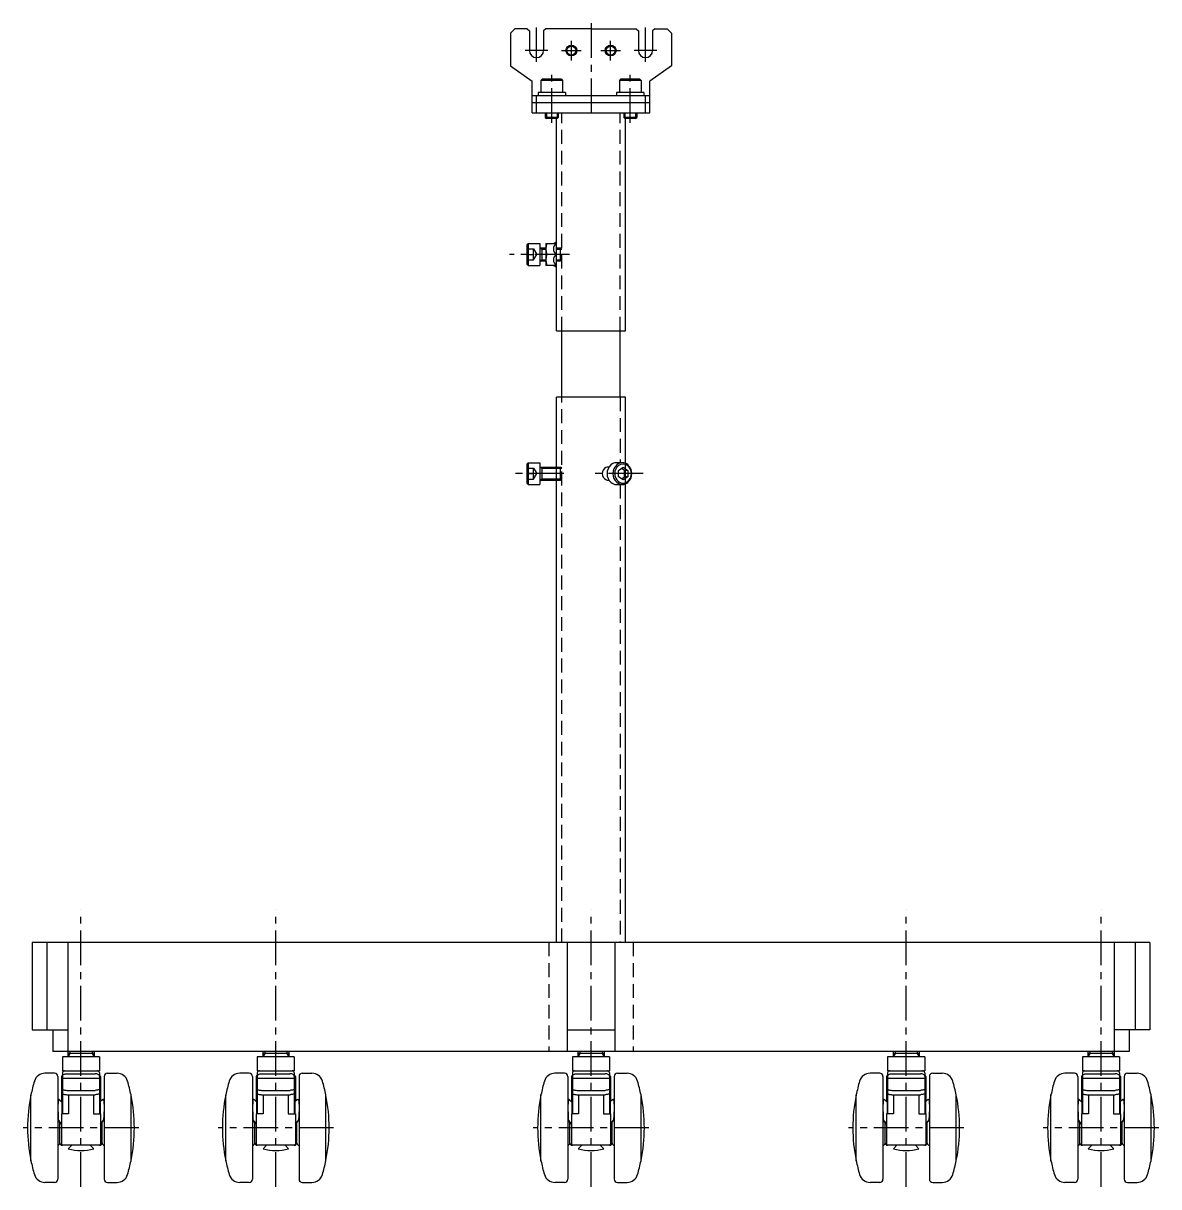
# Model space of a CAD drawing. Extents: x 0 to 1216, y -8 to 1195.
# Drawn here: x 695 to 1216, y 38 to 571 of the extents above; entities that cross this region are included whole.
import ezdxf

# ---------------------------------------------------------------- set-up
doc = ezdxf.new("R2010")
doc.units = 0
doc.header["$LTSCALE"] = 0.5
doc.linetypes.add('CENTER', pattern=[50.8, 31.75, -6.35, 6.35, -6.35])
doc.linetypes.add('DASHED', pattern=[19.05, 12.7, -6.35])
doc.layers.get('0').update_dxf_attribs({"linetype": 'CONTINUOUS'})
doc.layers.add('CENTER', color=1, linetype='CENTER')

msp = doc.modelspace()

# ---------------------------------------------------------------- linework, layer by layer
at = {"color": 7, "linetype": 'CONTINUOUS'}
for p, q in [((918.76, 567), (920.76, 569)), ((918.76, 567), (918.76, 552)), ((926.51, 569), (920.76, 569)), ((926.51, 569), (927.51, 568)), ((927.51, 568), (927.51, 559)), ((935.01, 569), (934.01, 568)), ((934.01, 568), (934.01, 559)), ((955.76, 569), (935.01, 569)), ((955.76, 569), (976.51, 569)), ((976.51, 569), (977.51, 568)), ((977.51, 568), (977.51, 559)), ((985.01, 569), (984.01, 568)), ((984.01, 568), (984.01, 559)), ((985.01, 569), (990.76, 569)), ((992.76, 567), (990.76, 569)), ((992.76, 567), (992.76, 552)), ((918.76, 552), (928.76, 545)), ((992.76, 552), (982.76, 545)), ((928.76, 530.5), (928.76, 545)), ((933.36, 545.8), (932.76, 545.2)), ((932.76, 545.2), (932.76, 539.8)), ((942.76, 545.2), (932.76, 545.2)), ((942.16, 545.8), (933.36, 545.8)), ((942.16, 545.8), (942.76, 545.2)), ((942.76, 545.2), (942.76, 539.8)), ((969.36, 545.8), (968.76, 545.2)), ((968.76, 545.2), (968.76, 539.8)), ((978.76, 545.2), (968.76, 545.2)), ((978.16, 545.8), (969.36, 545.8)), ((978.16, 545.8), (978.76, 545.2)), ((978.76, 545.2), (978.76, 539.8)), ((982.76, 530.5), (982.76, 545)), ((944.01, 539.8), (931.51, 539.8)), ((931.51, 539.8), (931.51, 538.2)), ((944.01, 539.8), (944.01, 538.2)), ((980.01, 539.8), (967.51, 539.8)), ((967.51, 539.8), (967.51, 538.2)), ((980.01, 539.8), (980.01, 538.2)), ((982.76, 538.2), (928.76, 538.2)), ((982.76, 535), (928.76, 535)), ((930.76, 530.5), (930.76, 538.2)), ((980.76, 530.5), (980.76, 538.2)), ((928.76, 530.5), (982.76, 530.5)), ((934.76, 530.5), (934.76, 528.34)), ((940.76, 528.34), (934.76, 528.34)), ((934.76, 528.34), (935.3, 527.8)), ((940.22, 527.8), (940.76, 528.34)), ((940.76, 530.5), (940.76, 528.34)), ((970.76, 530.5), (970.76, 528.34)), ((976.76, 528.34), (970.76, 528.34)), ((970.76, 528.34), (971.3, 527.8)), ((976.22, 527.8), (976.76, 528.34)), ((976.76, 530.5), (976.76, 528.34)), ((940.22, 527.8), (935.3, 527.8)), ((939.86, 430.5), (939.86, 527.8)), ((976.22, 527.8), (971.3, 527.8)), ((971.66, 430.5), (971.66, 527.8)), ((926.91, 470.5), (926.31, 469.9)), ((926.31, 469.9), (926.31, 461.1)), ((926.91, 470.5), (926.91, 460.5)), ((926.91, 470.5), (932.31, 470.5)), ((932.31, 470.5), (932.31, 460.5)), ((935.06, 470.5), (935.06, 460.5)), ((935.06, 470.5), (939.86, 470.5)), ((938.52, 470.5), (939.86, 471.27)), ((932.31, 468.5), (935.06, 468.5)), ((933.25, 468.5), (933.25, 462.5)), ((939.86, 465.5), (935.5, 465.5)), ((926.91, 460.5), (926.31, 461.1)), ((926.91, 460.5), (932.31, 460.5)), ((932.31, 462.5), (935.06, 462.5)), ((939.86, 460.5), (935.06, 460.5)), ((938.52, 460.5), (939.86, 459.73)), ((939.86, 430.5), (971.66, 430.5)), ((942.31, 400), (942.31, 430.5)), ((969.21, 400), (969.21, 430.5)), ((971.66, 400), (939.86, 400)), ((939.86, 150), (939.86, 400)), ((971.66, 150), (971.66, 400)), ((926.91, 370), (926.31, 369.4)), ((926.31, 369.4), (926.31, 360.6)), ((926.91, 370), (926.91, 360)), ((926.91, 370), (932.31, 370)), ((932.31, 370), (932.31, 360)), ((970.16, 370), (967.46, 370)), ((932.31, 368), (939.86, 368)), ((933.25, 368), (933.25, 362)), ((964.04, 368), (963.69, 368)), ((968.3, 366.44), (970.46, 367.89)), ((968.3, 363.56), (968.3, 366.44)), ((970.46, 362.11), (968.3, 363.56)), ((971.13, 366.44), (969.71, 367.39)), ((969.71, 362.61), (971.13, 363.56)), ((970.46, 367.89), (972.63, 366.44)), ((972.63, 363.56), (970.46, 362.11)), ((972.63, 366.44), (971.13, 366.44)), ((971.13, 363.56), (971.13, 366.44)), ((972.63, 363.56), (971.13, 363.56)), ((972.63, 366.44), (972.63, 363.56)), ((926.91, 360), (926.31, 360.6)), ((926.91, 360), (932.31, 360)), ((932.31, 362), (939.86, 362)), ((963.69, 362), (964.04, 362)), ((967.46, 360), (970.16, 360)), ((699.38, 150), (699.38, 110)), ((1212.14, 150), (699.38, 150)), ((706.18, 150), (706.18, 110)), ((715.69, 150), (715.69, 100)), ((944.76, 150), (944.76, 100)), ((966.76, 150), (966.76, 100)), ((1195.83, 150), (1195.83, 100)), ((1205.34, 150), (1205.34, 110)), ((1212.14, 150), (1212.14, 110)), ((699.38, 110), (715.69, 110)), ((708.89, 110), (708.89, 100)), ((944.76, 110), (966.76, 110)), ((1212.14, 110), (1195.83, 110)), ((1202.63, 110), (1202.63, 100)), ((1202.63, 100), (708.89, 100)), ((730.3, 97.5), (713.3, 97.5)), ((713.3, 97.5), (713.3, 91.2)), ((715.8, 100), (715.8, 97.5)), ((727.8, 99.14), (715.8, 99.14)), ((727.8, 100), (727.8, 97.5)), ((730.3, 97.5), (730.3, 91.2)), ((819.66, 97.5), (802.66, 97.5)), ((802.66, 97.5), (802.66, 91.2)), ((805.16, 100), (805.16, 97.5)), ((817.16, 99.14), (805.16, 99.14)), ((817.16, 100), (817.16, 97.5)), ((819.66, 97.5), (819.66, 91.2)), ((964.26, 97.5), (947.26, 97.5)), ((947.26, 97.5), (947.26, 91.2)), ((949.76, 100), (949.76, 97.5)), ((961.76, 99.14), (949.76, 99.14)), ((961.76, 100), (961.76, 97.5)), ((964.26, 97.5), (964.26, 91.2)), ((1108.85, 97.5), (1091.85, 97.5)), ((1091.85, 97.5), (1091.85, 91.2)), ((1094.35, 100), (1094.35, 97.5)), ((1106.35, 99.14), (1094.35, 99.14)), ((1106.35, 100), (1106.35, 97.5)), ((1108.85, 97.5), (1108.85, 91.2)), ((1198.22, 97.5), (1181.22, 97.5)), ((1181.22, 97.5), (1181.22, 91.2)), ((1183.72, 100), (1183.72, 97.5)), ((1195.72, 99.14), (1183.72, 99.14)), ((1195.72, 100), (1195.72, 97.5)), ((1198.22, 97.5), (1198.22, 91.2)), ((713.3, 91.2), (730.3, 91.2)), ((802.66, 91.2), (819.66, 91.2)), ((947.26, 91.2), (964.26, 91.2)), ((1091.85, 91.2), (1108.85, 91.2)), ((1181.22, 91.2), (1198.22, 91.2)), ((709.65, 90), (705.23, 90)), ((711.15, 88.5), (711.15, 41.5)), ((712.8, 88.5), (712.8, 77.16)), ((713.3, 90.2), (713.3, 89)), ((713.35, 89), (713.3, 89)), ((713.3, 88.77), (713.3, 71.42)), ((730.3, 87.68), (713.3, 87.68)), ((715.3, 89.81), (728.3, 89.81)), ((730.25, 89), (730.3, 89)), ((730.3, 90.2), (730.3, 89)), ((730.3, 88.77), (730.3, 71.42)), ((730.8, 88.5), (730.8, 77.16)), ((732.45, 88.5), (732.45, 41.5)), ((733.95, 90), (738.37, 90)), ((799.01, 90), (794.59, 90)), ((800.51, 88.5), (800.51, 41.5)), ((802.16, 88.5), (802.16, 77.16)), ((802.66, 90.2), (802.66, 89)), ((802.71, 89), (802.66, 89)), ((802.66, 88.77), (802.66, 71.42)), ((819.66, 87.68), (802.66, 87.68)), ((804.66, 89.81), (817.66, 89.81)), ((819.61, 89), (819.66, 89)), ((819.66, 90.2), (819.66, 89)), ((819.66, 88.77), (819.66, 71.42)), ((820.16, 88.5), (820.16, 77.16)), ((821.81, 88.5), (821.81, 41.5)), ((823.31, 90), (827.73, 90)), ((943.61, 90), (939.19, 90)), ((945.11, 88.5), (945.11, 41.5)), ((946.76, 88.5), (946.76, 77.16)), ((947.26, 90.2), (947.26, 89)), ((947.31, 89), (947.26, 89)), ((947.26, 88.77), (947.26, 71.42)), ((964.26, 87.68), (947.26, 87.68)), ((949.26, 89.81), (962.26, 89.81)), ((964.21, 89), (964.26, 89)), ((964.26, 90.2), (964.26, 89)), ((964.26, 88.77), (964.26, 71.42)), ((964.76, 88.5), (964.76, 77.16)), ((966.41, 88.5), (966.41, 41.5)), ((967.91, 90), (972.33, 90)), ((1088.2, 90), (1083.79, 90)), ((1089.7, 88.5), (1089.7, 41.5)), ((1091.35, 88.5), (1091.35, 77.16)), ((1091.85, 90.2), (1091.85, 89)), ((1091.9, 89), (1091.85, 89)), ((1091.85, 88.77), (1091.85, 71.42)), ((1108.85, 87.68), (1091.85, 87.68)), ((1093.85, 89.81), (1106.85, 89.81)), ((1108.81, 89), (1108.85, 89)), ((1108.85, 90.2), (1108.85, 89)), ((1108.85, 88.77), (1108.85, 71.42)), ((1109.35, 88.5), (1109.35, 77.16)), ((1111, 88.5), (1111, 41.5)), ((1112.5, 90), (1116.92, 90)), ((1177.57, 90), (1173.15, 90)), ((1179.07, 88.5), (1179.07, 41.5)), ((1180.72, 88.5), (1180.72, 77.16)), ((1181.22, 90.2), (1181.22, 89)), ((1181.27, 89), (1181.22, 89)), ((1181.22, 88.77), (1181.22, 71.42)), ((1198.22, 87.68), (1181.22, 87.68)), ((1183.22, 89.81), (1196.22, 89.81)), ((1198.17, 89), (1198.22, 89)), ((1198.22, 90.2), (1198.22, 89)), ((1198.22, 88.77), (1198.22, 71.42)), ((1198.72, 88.5), (1198.72, 77.16)), ((1200.37, 88.5), (1200.37, 41.5)), ((1201.87, 90), (1206.29, 90)), ((698.85, 49.9), (698.85, 80.1)), ((712.8, 83.92), (713.3, 83.92)), ((712.8, 82.83), (713.3, 82.83)), ((715.27, 82.2), (728.33, 82.2)), ((715.27, 80.21), (728.33, 80.21)), ((716.05, 80.21), (716.05, 71.42)), ((727.55, 80.21), (727.55, 71.42)), ((730.8, 83.92), (730.3, 83.92)), ((730.8, 82.83), (730.3, 82.83)), ((744.75, 49.9), (744.75, 80.1)), ((788.21, 49.9), (788.21, 80.1)), ((802.16, 83.92), (802.66, 83.92)), ((802.16, 82.83), (802.66, 82.83)), ((804.63, 82.2), (817.69, 82.2)), ((804.63, 80.21), (817.69, 80.21)), ((805.41, 80.21), (805.41, 71.42)), ((816.91, 80.21), (816.91, 71.42)), ((820.16, 83.92), (819.66, 83.92)), ((820.16, 82.83), (819.66, 82.83)), ((834.11, 49.9), (834.11, 80.1)), ((932.81, 49.9), (932.81, 80.1)), ((946.76, 83.92), (947.26, 83.92)), ((946.76, 82.83), (947.26, 82.83)), ((949.23, 82.2), (962.29, 82.2)), ((949.23, 80.21), (962.29, 80.21)), ((950.01, 80.21), (950.01, 71.42)), ((961.51, 80.21), (961.51, 71.42)), ((964.76, 83.92), (964.26, 83.92)), ((964.76, 82.83), (964.26, 82.83)), ((978.71, 49.9), (978.71, 80.1)), ((1077.4, 49.9), (1077.4, 80.1)), ((1091.35, 83.92), (1091.85, 83.92)), ((1091.35, 82.83), (1091.85, 82.83)), ((1093.82, 82.2), (1106.88, 82.2)), ((1093.82, 80.21), (1106.88, 80.21)), ((1094.6, 80.21), (1094.6, 71.42)), ((1106.1, 80.21), (1106.1, 71.42)), ((1109.35, 83.92), (1108.85, 83.92)), ((1109.35, 82.83), (1108.85, 82.83)), ((1123.3, 49.9), (1123.3, 80.1)), ((1166.77, 49.9), (1166.77, 80.1)), ((1180.72, 83.92), (1181.22, 83.92)), ((1180.72, 82.83), (1181.22, 82.83)), ((1183.19, 82.2), (1196.25, 82.2)), ((1183.19, 80.21), (1196.25, 80.21)), ((1183.97, 80.21), (1183.97, 71.42)), ((1195.47, 80.21), (1195.47, 71.42)), ((1198.72, 83.92), (1198.22, 83.92)), ((1198.72, 82.83), (1198.22, 82.83)), ((1212.67, 49.9), (1212.67, 80.1)), ((698.85, 80), (698.83, 80)), ((711.3, 75.83), (711.15, 75.83)), ((711.3, 77.59), (711.3, 75.83)), ((711.3, 77.59), (711.3, 75.83)), ((711.96, 77.89), (713, 76.98)), ((713, 76.98), (713, 71.42)), ((713.3, 76.98), (713, 76.98)), ((730.3, 76.98), (730.6, 76.98)), ((731.63, 77.89), (730.6, 76.98)), ((730.6, 76.98), (730.6, 71.42)), ((732.3, 77.59), (732.3, 75.83)), ((732.3, 77.59), (732.3, 75.83)), ((732.3, 75.83), (732.45, 75.83)), ((744.75, 80), (744.77, 80)), ((788.21, 80), (788.19, 80)), ((800.66, 75.83), (800.51, 75.83)), ((800.66, 77.59), (800.66, 75.83)), ((800.66, 77.59), (800.66, 75.83)), ((801.33, 77.89), (802.36, 76.98)), ((802.36, 76.98), (802.36, 71.42)), ((802.66, 76.98), (802.36, 76.98)), ((819.66, 76.98), (819.96, 76.98)), ((821, 77.89), (819.96, 76.98)), ((819.96, 76.98), (819.96, 71.42)), ((821.66, 77.59), (821.66, 75.83)), ((821.66, 77.59), (821.66, 75.83)), ((821.66, 75.83), (821.81, 75.83)), ((834.11, 80), (834.13, 80)), ((932.81, 80), (932.79, 80)), ((945.26, 75.83), (945.11, 75.83)), ((945.26, 77.59), (945.26, 75.83)), ((945.26, 77.59), (945.26, 75.83)), ((945.92, 77.89), (946.96, 76.98)), ((946.96, 76.98), (946.96, 71.42)), ((947.26, 76.98), (946.96, 76.98)), ((964.26, 76.98), (964.56, 76.98)), ((965.59, 77.89), (964.56, 76.98)), ((964.56, 76.98), (964.56, 71.42)), ((966.26, 77.59), (966.26, 75.83)), ((966.26, 77.59), (966.26, 75.83)), ((966.26, 75.83), (966.41, 75.83)), ((978.71, 80), (978.73, 80)), ((1077.4, 80), (1077.38, 80)), ((1089.85, 75.83), (1089.7, 75.83)), ((1089.85, 77.59), (1089.85, 75.83)), ((1089.85, 77.59), (1089.85, 75.83)), ((1090.52, 77.89), (1091.55, 76.98)), ((1091.55, 76.98), (1091.55, 71.42)), ((1091.85, 76.98), (1091.55, 76.98)), ((1108.85, 76.98), (1109.15, 76.98)), ((1110.19, 77.89), (1109.15, 76.98)), ((1109.15, 76.98), (1109.15, 71.42)), ((1110.85, 77.59), (1110.85, 75.83)), ((1110.85, 77.59), (1110.85, 75.83)), ((1110.85, 75.83), (1111, 75.83)), ((1123.3, 80), (1123.32, 80)), ((1166.77, 80), (1166.75, 80)), ((1179.22, 75.83), (1179.07, 75.83)), ((1179.22, 77.59), (1179.22, 75.83)), ((1179.22, 77.59), (1179.22, 75.83)), ((1179.88, 77.89), (1180.92, 76.98)), ((1180.92, 76.98), (1180.92, 71.42)), ((1181.22, 76.98), (1180.92, 76.98)), ((1198.22, 76.98), (1198.52, 76.98)), ((1199.55, 77.89), (1198.52, 76.98)), ((1198.52, 76.98), (1198.52, 71.42)), ((1200.22, 77.59), (1200.22, 75.83)), ((1200.22, 77.59), (1200.22, 75.83)), ((1200.22, 75.83), (1200.37, 75.83)), ((1212.67, 80), (1212.69, 80)), ((711.15, 72.37), (711.3, 72.37)), ((711.3, 71.77), (711.15, 71.77)), ((711.3, 72.37), (711.3, 69.2)), ((711.3, 68.52), (711.3, 69.52)), ((712.8, 71.42), (712.8, 57.5)), ((716.05, 71.42), (712.8, 71.42)), ((727.55, 71.42), (730.8, 71.42)), ((730.8, 71.42), (730.8, 57.5)), ((732.3, 72.37), (732.3, 69.2)), ((732.45, 72.37), (732.3, 72.37)), ((732.3, 71.77), (732.45, 71.77)), ((732.3, 68.52), (732.3, 69.52)), ((800.51, 72.37), (800.66, 72.37)), ((800.66, 71.77), (800.51, 71.77)), ((800.66, 72.37), (800.66, 69.2)), ((800.66, 68.52), (800.66, 69.52)), ((802.16, 71.42), (802.16, 57.5)), ((805.41, 71.42), (802.16, 71.42)), ((816.91, 71.42), (820.16, 71.42)), ((820.16, 71.42), (820.16, 57.5)), ((821.66, 72.37), (821.66, 69.2)), ((821.81, 72.37), (821.66, 72.37)), ((821.66, 71.77), (821.81, 71.77)), ((821.66, 68.52), (821.66, 69.52)), ((945.11, 72.37), (945.26, 72.37)), ((945.26, 71.77), (945.11, 71.77)), ((945.26, 72.37), (945.26, 69.2)), ((945.26, 68.52), (945.26, 69.52)), ((946.76, 71.42), (946.76, 57.5)), ((950.01, 71.42), (946.76, 71.42)), ((961.51, 71.42), (964.76, 71.42)), ((964.76, 71.42), (964.76, 57.5)), ((966.26, 72.37), (966.26, 69.2)), ((966.41, 72.37), (966.26, 72.37)), ((966.26, 71.77), (966.41, 71.77)), ((966.26, 68.52), (966.26, 69.52)), ((1089.7, 72.37), (1089.85, 72.37)), ((1089.85, 71.77), (1089.7, 71.77)), ((1089.85, 72.37), (1089.85, 69.2)), ((1089.85, 68.52), (1089.85, 69.52)), ((1091.35, 71.42), (1091.35, 57.5)), ((1094.6, 71.42), (1091.35, 71.42)), ((1106.1, 71.42), (1109.35, 71.42)), ((1109.35, 71.42), (1109.35, 57.5)), ((1110.85, 72.37), (1110.85, 69.2)), ((1111, 72.37), (1110.85, 72.37)), ((1110.85, 71.77), (1111, 71.77)), ((1110.85, 68.52), (1110.85, 69.52)), ((1179.07, 72.37), (1179.22, 72.37)), ((1179.22, 71.77), (1179.07, 71.77)), ((1179.22, 72.37), (1179.22, 69.2)), ((1179.22, 68.52), (1179.22, 69.52)), ((1180.72, 71.42), (1180.72, 57.5)), ((1183.97, 71.42), (1180.72, 71.42)), ((1195.47, 71.42), (1198.72, 71.42)), ((1198.72, 71.42), (1198.72, 57.5)), ((1200.22, 72.37), (1200.22, 69.2)), ((1200.37, 72.37), (1200.22, 72.37)), ((1200.22, 71.77), (1200.37, 71.77)), ((1200.22, 68.52), (1200.22, 69.52)), ((712.8, 66.67), (711.3, 68.52)), ((711.81, 68.07), (712.8, 67.2)), ((712.15, 58), (712.15, 67.47)), ((730.8, 66.67), (732.3, 68.52)), ((731.79, 68.07), (730.8, 67.2)), ((731.45, 58), (731.45, 67.47)), ((802.16, 66.67), (800.66, 68.52)), ((801.17, 68.07), (802.16, 67.2)), ((801.51, 58), (801.51, 67.47)), ((820.16, 66.67), (821.66, 68.52)), ((821.16, 68.07), (820.16, 67.2)), ((820.81, 58), (820.81, 67.47)), ((946.76, 66.67), (945.26, 68.52)), ((945.77, 68.07), (946.76, 67.2)), ((946.11, 58), (946.11, 67.47)), ((964.76, 66.67), (966.26, 68.52)), ((965.75, 68.07), (964.76, 67.2)), ((965.41, 58), (965.41, 67.47)), ((1091.35, 66.67), (1089.85, 68.52)), ((1090.36, 68.07), (1091.35, 67.2)), ((1090.7, 58), (1090.7, 67.47)), ((1109.35, 66.67), (1110.85, 68.52)), ((1110.35, 68.07), (1109.35, 67.2)), ((1110, 58), (1110, 67.47)), ((1180.72, 66.67), (1179.22, 68.52)), ((1179.73, 68.07), (1180.72, 67.2)), ((1180.07, 58), (1180.07, 67.47)), ((1198.72, 66.67), (1200.22, 68.52)), ((1199.71, 68.07), (1198.72, 67.2)), ((1199.37, 58), (1199.37, 67.47)), ((730.45, 57), (713.15, 57)), ((717.55, 57), (715.94, 55.39)), ((727.65, 55.39), (726.05, 57)), ((819.81, 57), (802.51, 57)), ((806.91, 57), (805.31, 55.39)), ((817.02, 55.39), (815.41, 57)), ((964.41, 57), (947.11, 57)), ((951.51, 57), (949.9, 55.39)), ((961.61, 55.39), (960.01, 57)), ((1109, 57), (1091.7, 57)), ((1096.1, 57), (1094.5, 55.39)), ((1106.21, 55.39), (1104.6, 57)), ((1198.37, 57), (1181.07, 57)), ((1185.47, 57), (1183.86, 55.39)), ((1195.57, 55.39), (1193.97, 57)), ((709.65, 40), (705.23, 40)), ((733.95, 40), (738.37, 40)), ((799.01, 40), (794.59, 40)), ((823.31, 40), (827.73, 40)), ((943.61, 40), (939.19, 40)), ((967.91, 40), (972.33, 40)), ((1088.2, 40), (1083.79, 40)), ((1112.5, 40), (1116.92, 40)), ((1177.57, 40), (1173.15, 40)), ((1201.87, 40), (1206.29, 40))]:
    msp.add_line(p, q, dxfattribs=at)
at = {"color": 3, "linetype": 'CONTINUOUS'}
for p, q in [((935.3, 530.5), (935.3, 527.8)), ((940.21, 530.5), (940.22, 527.8)), ((971.3, 530.5), (971.3, 527.8)), ((976.22, 530.5), (976.22, 527.8)), ((932.31, 468.5), (933.25, 467.96)), ((933.25, 467.96), (935.06, 467.96)), ((932.31, 462.5), (933.25, 463.04)), ((933.25, 463.04), (935.06, 463.04)), ((932.31, 368), (933.25, 367.46)), ((933.25, 367.46), (939.86, 367.46)), ((932.31, 362), (933.25, 362.54)), ((933.25, 362.54), (939.86, 362.54)), ((716.75, 99.14), (715.8, 97.5)), ((716.75, 100), (716.75, 99.14)), ((726.85, 100), (726.85, 99.14)), ((726.85, 99.14), (727.8, 97.5)), ((806.11, 99.14), (805.16, 97.5)), ((806.11, 100), (806.11, 99.14)), ((816.22, 100), (816.22, 99.14)), ((816.22, 99.14), (817.16, 97.5)), ((950.7, 99.14), (949.76, 97.5)), ((950.7, 100), (950.7, 99.14)), ((960.81, 100), (960.81, 99.14)), ((960.81, 99.14), (961.76, 97.5)), ((1095.3, 99.14), (1094.35, 97.5)), ((1095.3, 100), (1095.3, 99.14)), ((1105.41, 100), (1105.41, 99.14)), ((1105.41, 99.14), (1106.35, 97.5)), ((1184.66, 99.14), (1183.72, 97.5)), ((1184.66, 100), (1184.66, 99.14)), ((1194.77, 100), (1194.77, 99.14)), ((1194.77, 99.14), (1195.72, 97.5))]:
    msp.add_line(p, q, dxfattribs=at)
at = {"color": 3, "linetype": 'DASHED'}
for p, q in [((942.31, 430.5), (942.31, 530.5)), ((969.21, 430.5), (969.21, 530.5)), ((926.31, 468), (929.31, 468)), ((926.31, 465.5), (929.31, 465.5)), ((929.31, 468), (930.97, 465.5)), ((929.31, 463), (929.31, 468)), ((929.31, 463), (930.97, 465.5)), ((939.86, 468.5), (941.77, 468.5)), ((939.86, 467.96), (942.31, 467.96)), ((941.77, 462.5), (941.77, 468.5)), ((942.31, 467.96), (941.77, 468.5)), ((926.31, 463), (929.31, 463)), ((939.86, 463.04), (942.31, 463.04)), ((939.86, 462.5), (941.77, 462.5)), ((942.31, 463.04), (941.77, 462.5)), ((942.31, 150), (942.31, 400)), ((969.21, 400), (969.21, 370)), ((926.31, 367.5), (929.31, 367.5)), ((926.31, 365), (929.31, 365)), ((929.31, 367.5), (930.97, 365)), ((929.31, 362.5), (929.31, 367.5)), ((929.31, 362.5), (930.97, 365)), ((939.86, 368), (941.77, 368)), ((939.86, 367.46), (942.31, 367.46)), ((941.77, 362), (941.77, 368)), ((942.31, 367.46), (941.77, 368)), ((926.31, 362.5), (929.31, 362.5)), ((939.86, 362.54), (942.31, 362.54)), ((939.86, 362), (941.77, 362)), ((942.31, 362.54), (941.77, 362)), ((969.21, 360), (969.21, 150)), ((936.41, 150), (936.41, 100)), ((975.11, 150), (975.11, 100))]:
    msp.add_line(p, q, dxfattribs=at)
at = {"color": 7, "linetype": 'CONTINUOUS'}
for points in [[(713.3, 88.77, -0.170626), (713.42, 89.13, -0.104905), (713.88, 89.5, -0.066591), (714.49, 89.72, -0.052734), (715.3, 89.81, -0.052734)], [(730.3, 88.77, 0.170626), (730.17, 89.13, 0.104905), (729.71, 89.5, 0.066591), (729.11, 89.72, 0.052734), (728.3, 89.81, 0.052734)], [(802.66, 88.77, -0.170626), (802.79, 89.13, -0.104905), (803.25, 89.5, -0.066591), (803.86, 89.72, -0.052734), (804.66, 89.81, -0.052734)], [(819.66, 88.77, 0.170626), (819.54, 89.13, 0.104905), (819.08, 89.5, 0.066591), (818.47, 89.72, 0.052734), (817.66, 89.81, 0.052734)], [(947.26, 88.77, -0.170626), (947.38, 89.13, -0.104905), (947.84, 89.5, -0.066591), (948.45, 89.72, -0.052734), (949.26, 89.81, -0.052734)], [(964.26, 88.77, 0.170626), (964.13, 89.13, 0.104905), (963.67, 89.5, 0.066591), (963.07, 89.72, 0.052734), (962.26, 89.81, 0.052734)], [(1091.85, 88.77, -0.170626), (1091.98, 89.13, -0.104905), (1092.44, 89.5, -0.066591), (1093.05, 89.72, -0.052734), (1093.85, 89.81, -0.052734)], [(1108.85, 88.77, 0.170626), (1108.73, 89.13, 0.104905), (1108.27, 89.5, 0.066591), (1107.66, 89.72, 0.052734), (1106.85, 89.81, 0.052734)], [(1181.22, 88.77, -0.170626), (1181.34, 89.13, -0.104905), (1181.8, 89.5, -0.066591), (1182.41, 89.72, -0.052734), (1183.22, 89.81, -0.052734)], [(1198.22, 88.77, 0.170626), (1198.09, 89.13, 0.104905), (1197.63, 89.5, 0.066591), (1197.03, 89.72, 0.052734), (1196.22, 89.81, 0.052734)], [(713.3, 82.85, 0.228357), (713.39, 82.65, 0.088729), (713.88, 82.39, 0.045761), (714.46, 82.26, 0.033978), (715.27, 82.2, 0.033978)], [(713.3, 80.86, 0.228357), (713.39, 80.66, 0.088729), (713.88, 80.4, 0.045761), (714.46, 80.27, 0.033978), (715.27, 80.21, 0.033978)], [(730.3, 82.85, -0.228357), (730.2, 82.65, -0.088729), (729.72, 82.39, -0.045761), (729.13, 82.26, -0.033978), (728.33, 82.2, -0.033978)], [(730.3, 80.86, -0.228357), (730.2, 80.66, -0.088729), (729.72, 80.4, -0.045761), (729.13, 80.27, -0.033978), (728.33, 80.21, -0.033978)], [(802.66, 82.85, 0.228357), (802.76, 82.65, 0.088729), (803.24, 82.39, 0.045761), (803.83, 82.26, 0.033978), (804.63, 82.2, 0.033978)], [(802.66, 80.86, 0.228357), (802.76, 80.66, 0.088729), (803.24, 80.4, 0.045761), (803.83, 80.27, 0.033978), (804.63, 80.21, 0.033978)], [(819.66, 82.85, -0.228357), (819.57, 82.65, -0.088729), (819.09, 82.39, -0.045761), (818.5, 82.26, -0.033978), (817.69, 82.2, -0.033978)], [(819.66, 80.86, -0.228357), (819.57, 80.66, -0.088729), (819.09, 80.4, -0.045761), (818.5, 80.27, -0.033978), (817.69, 80.21, -0.033978)], [(947.26, 82.85, 0.228357), (947.35, 82.65, 0.088729), (947.84, 82.39, 0.045761), (948.42, 82.26, 0.033978), (949.23, 82.2, 0.033978)], [(947.26, 80.86, 0.228357), (947.35, 80.66, 0.088729), (947.84, 80.4, 0.045761), (948.42, 80.27, 0.033978), (949.23, 80.21, 0.033978)], [(964.26, 82.85, -0.228357), (964.16, 82.65, -0.088729), (963.68, 82.39, -0.045761), (963.09, 82.26, -0.033978), (962.29, 82.2, -0.033978)], [(964.26, 80.86, -0.228357), (964.16, 80.66, -0.088729), (963.68, 80.4, -0.045761), (963.09, 80.27, -0.033978), (962.29, 80.21, -0.033978)], [(1091.85, 82.85, 0.228357), (1091.95, 82.65, 0.088729), (1092.43, 82.39, 0.045761), (1093.02, 82.26, 0.033978), (1093.82, 82.2, 0.033978)], [(1091.85, 80.86, 0.228357), (1091.95, 80.66, 0.088729), (1092.43, 80.4, 0.045761), (1093.02, 80.27, 0.033978), (1093.82, 80.21, 0.033978)], [(1108.85, 82.85, -0.228357), (1108.76, 82.65, -0.088729), (1108.28, 82.39, -0.045761), (1107.69, 82.26, -0.033978), (1106.88, 82.2, -0.033978)], [(1108.85, 80.86, -0.228357), (1108.76, 80.66, -0.088729), (1108.28, 80.4, -0.045761), (1107.69, 80.27, -0.033978), (1106.88, 80.21, -0.033978)], [(1181.22, 82.85, 0.228357), (1181.31, 82.65, 0.088729), (1181.79, 82.39, 0.045761), (1182.38, 82.26, 0.033978), (1183.19, 82.2, 0.033978)], [(1181.22, 80.86, 0.228357), (1181.31, 80.66, 0.088729), (1181.79, 80.4, 0.045761), (1182.38, 80.27, 0.033978), (1183.19, 80.21, 0.033978)], [(1198.22, 82.85, -0.228357), (1198.12, 82.65, -0.088729), (1197.64, 82.39, -0.045761), (1197.05, 82.26, -0.033978), (1196.25, 82.2, -0.033978)], [(1198.22, 80.86, -0.228357), (1198.12, 80.66, -0.088729), (1197.64, 80.4, -0.045761), (1197.05, 80.27, -0.033978), (1196.25, 80.21, -0.033978)]]:
    msp.add_lwpolyline(points, format="xyb", dxfattribs=at)
at = {"color": 3, "linetype": 'CONTINUOUS'}
for centre in [(946.76, 559), (964.76, 559)]:
    msp.add_circle(centre, 2.5, dxfattribs=at)
at = {"color": 7, "linetype": 'CONTINUOUS'}
for centre in [(946.76, 559), (964.76, 559)]:
    msp.add_circle(centre, 2.07, dxfattribs=at)
for centre, radius, start, end in [((930.76, 559), 3.25, 180, 0), ((980.76, 559), 3.25, 180, 0), ((942.28, 468), 7.22, 159.7438, 200.2562), ((941.52, 468), 3, 123.6257, 236.3743), ((942.28, 463), 7.22, 159.7438, 200.2562), ((941.52, 463), 3, 123.6257, 236.3743), ((968.56, 365), 5.43, 132.5395, 227.4605), ((967.46, 366.19), 3.81, 90, 132.4964), ((971.26, 365), 5.43, 132.5395, 227.4605), ((971.43, 365), 4.78, 129.5549, 230.4451), ((970.16, 366.19), 3.81, 47.5036, 132.4964), ((970.46, 366.04), 3.36, 48.4941, 131.5059), ((969.49, 365), 4.78, 309.5549, 50.4451), ((969.06, 365), 5.43, 312.5395, 47.4605), ((964.07, 365), 3.12, 117.7119, 242.2881), ((963.69, 365.47), 2.53, 90, 115.0585), ((963.69, 364.53), 2.53, 244.9415, 270), ((967.46, 363.81), 3.81, 227.5036, 270), ((970.16, 363.81), 3.81, 227.5036, 312.4964), ((970.46, 363.96), 3.36, 224.586, 315.414), ((714.3, 90.2), 1, 90, 180), ((729.3, 90.2), 1, 0, 90), ((803.66, 90.2), 1, 90, 180), ((818.66, 90.2), 1, 0, 90), ((948.26, 90.2), 1, 90, 180), ((963.26, 90.2), 1, 0, 90), ((1092.85, 90.2), 1, 90, 180), ((1107.85, 90.2), 1, 0, 90), ((1182.22, 90.2), 1, 90, 180), ((1197.22, 90.2), 1, 0, 90), ((772.31, 65), 75, 163.3985, 168.3851), ((705.23, 85), 5, 90, 163.3985), ((709.65, 88.5), 1.5, 0, 90), ((713.3, 88.5), 0.5, 90, 180), ((730.3, 88.5), 0.5, 0, 90), ((733.95, 88.5), 1.5, 90, 180), ((738.37, 85), 5, 16.6015, 90), ((671.28, 65), 75, 11.6149, 16.6015), ((861.68, 65), 75, 163.3985, 168.3851), ((794.59, 85), 5, 90, 163.3985), ((799.01, 88.5), 1.5, 0, 90), ((802.66, 88.5), 0.5, 90, 180), ((819.66, 88.5), 0.5, 0, 90), ((823.31, 88.5), 1.5, 90, 180), ((827.73, 85), 5, 16.6015, 90), ((760.65, 65), 75, 11.6149, 16.6015), ((1006.27, 65), 75, 163.3985, 168.3851), ((939.19, 85), 5, 90, 163.3985), ((943.61, 88.5), 1.5, 0, 90), ((947.26, 88.5), 0.5, 90, 180), ((964.26, 88.5), 0.5, 0, 90), ((967.91, 88.5), 1.5, 90, 180), ((972.33, 85), 5, 16.6015, 90), ((905.24, 65), 75, 11.6149, 16.6015), ((1150.87, 65), 75, 163.3985, 168.3851), ((1083.79, 85), 5, 90, 163.3985), ((1088.2, 88.5), 1.5, 0, 90), ((1091.85, 88.5), 0.5, 90, 180), ((1108.85, 88.5), 0.5, 0, 90), ((1112.5, 88.5), 1.5, 90, 180), ((1116.92, 85), 5, 16.6015, 90), ((1049.84, 65), 75, 11.6149, 16.6015), ((1240.23, 65), 75, 163.3985, 168.3851), ((1173.15, 85), 5, 90, 163.3985), ((1177.57, 88.5), 1.5, 0, 90), ((1181.22, 88.5), 0.5, 90, 180), ((1198.22, 88.5), 0.5, 0, 90), ((1201.87, 88.5), 1.5, 90, 180), ((1206.29, 85), 5, 16.6015, 90), ((1139.2, 65), 75, 11.6149, 16.6015), ((772.31, 65), 75, 168.463, 191.537), ((711.7, 77.59), 0.4, 48.5763, 180), ((731.9, 77.59), 0.4, 0, 131.4237), ((671.28, 65), 75, 348.463, 11.537), ((861.68, 65), 75, 168.463, 191.537), ((801.06, 77.59), 0.4, 48.5763, 180), ((821.26, 77.59), 0.4, 0, 131.4237), ((760.65, 65), 75, 348.463, 11.537), ((1006.27, 65), 75, 168.463, 191.537), ((945.66, 77.59), 0.4, 48.5763, 180), ((965.86, 77.59), 0.4, 0, 131.4237), ((905.24, 65), 75, 348.463, 11.537), ((1150.87, 65), 75, 168.463, 191.537), ((1090.25, 77.59), 0.4, 48.5763, 180), ((1110.45, 77.59), 0.4, 0, 131.4237), ((1049.84, 65), 75, 348.463, 11.537), ((1240.23, 65), 75, 168.463, 191.537), ((1179.62, 77.59), 0.4, 48.5763, 180), ((1199.82, 77.59), 0.4, 0, 131.4237), ((1139.2, 65), 75, 348.463, 11.537), ((712.8, 69.2), 1.5, 180, 228.5763), ((730.8, 69.2), 1.5, 311.4237, 0), ((802.16, 69.2), 1.5, 180, 228.5763), ((820.16, 69.2), 1.5, 311.4237, 0), ((946.76, 69.2), 1.5, 180, 228.5763), ((964.76, 69.2), 1.5, 311.4237, 0), ((1091.35, 69.2), 1.5, 180, 228.5763), ((1109.35, 69.2), 1.5, 311.4237, 0), ((1180.72, 69.2), 1.5, 180, 228.5763), ((1198.72, 69.2), 1.5, 311.4237, 0), ((711.15, 58), 1, 270, 0), ((713.15, 58), 1, 180, 270), ((713.3, 57.5), 0.5, 180, 270), ((721.8, 76.6), 22, 254.5622, 285.4378), ((730.3, 57.5), 0.5, 270, 0), ((730.45, 58), 1, 270, 0), ((732.45, 58), 1, 180, 270), ((800.51, 58), 1, 270, 0), ((802.51, 58), 1, 180, 270), ((802.66, 57.5), 0.5, 180, 270), ((811.16, 76.6), 22, 254.5622, 285.4378), ((819.66, 57.5), 0.5, 270, 0), ((819.81, 58), 1, 270, 0), ((821.81, 58), 1, 180, 270), ((945.11, 58), 1, 270, 0), ((947.11, 58), 1, 180, 270), ((947.26, 57.5), 0.5, 180, 270), ((955.76, 76.6), 22, 254.5622, 285.4378), ((964.26, 57.5), 0.5, 270, 0), ((964.41, 58), 1, 270, 0), ((966.41, 58), 1, 180, 270), ((1089.7, 58), 1, 270, 0), ((1091.7, 58), 1, 180, 270), ((1091.85, 57.5), 0.5, 180, 270), ((1100.35, 76.6), 22, 254.5622, 285.4378), ((1108.85, 57.5), 0.5, 270, 0), ((1109, 58), 1, 270, 0), ((1111, 58), 1, 180, 270), ((1179.07, 58), 1, 270, 0), ((1181.07, 58), 1, 180, 270), ((1181.22, 57.5), 0.5, 180, 270), ((1189.72, 76.6), 22, 254.5622, 285.4378), ((1198.22, 57.5), 0.5, 270, 0), ((1198.37, 58), 1, 270, 0), ((1200.37, 58), 1, 180, 270), ((772.31, 65), 75, 191.6149, 196.6015), ((671.28, 65), 75, 343.3985, 348.3851), ((861.68, 65), 75, 191.6149, 196.6015), ((760.65, 65), 75, 343.3985, 348.3851), ((1006.27, 65), 75, 191.6149, 196.6015), ((905.24, 65), 75, 343.3985, 348.3851), ((1150.87, 65), 75, 191.6149, 196.6015), ((1049.84, 65), 75, 343.3985, 348.3851), ((1240.23, 65), 75, 191.6149, 196.6015), ((1139.2, 65), 75, 343.3985, 348.3851), ((705.23, 45), 5, 196.6015, 270), ((738.37, 45), 5, 270, 343.3985), ((794.59, 45), 5, 196.6015, 270), ((827.73, 45), 5, 270, 343.3985), ((939.19, 45), 5, 196.6015, 270), ((972.33, 45), 5, 270, 343.3985), ((1083.79, 45), 5, 196.6015, 270), ((1116.92, 45), 5, 270, 343.3985), ((1173.15, 45), 5, 196.6015, 270), ((1206.29, 45), 5, 270, 343.3985), ((709.65, 41.5), 1.5, 270, 0), ((733.95, 41.5), 1.5, 180, 270), ((799.01, 41.5), 1.5, 270, 0), ((823.31, 41.5), 1.5, 180, 270), ((943.61, 41.5), 1.5, 270, 0), ((967.91, 41.5), 1.5, 180, 270), ((1088.2, 41.5), 1.5, 270, 0), ((1112.5, 41.5), 1.5, 180, 270), ((1177.57, 41.5), 1.5, 270, 0), ((1201.87, 41.5), 1.5, 180, 270)]:
    msp.add_arc(centre, radius, start, end, dxfattribs=at)
at = {"layer": 'CENTER', "color": 1, "linetype": 'CENTER'}
for p, q in [((930.76, 553.75), (930.76, 571)), ((955.76, 571.5), (955.76, 528)), ((980.76, 553.75), (980.76, 571)), ((946.76, 554.5), (946.76, 563.5)), ((964.76, 554.5), (964.76, 563.5)), ((936.01, 559), (925.51, 559)), ((942.26, 559), (951.26, 559)), ((960.26, 559), (969.26, 559)), ((986.01, 559), (975.51, 559)), ((937.76, 525.8), (937.76, 547.8)), ((973.76, 525.8), (973.76, 547.8)), ((945.86, 465.5), (918.39, 465.5)), ((943.31, 365), (920.84, 365)), ((979.68, 365), (957.6, 365)), ((721.8, 38), (721.8, 165)), ((811.16, 38), (811.16, 165)), ((955.76, 38), (955.76, 165)), ((1100.35, 38), (1100.35, 165)), ((1189.72, 38), (1189.72, 165)), ((748.28, 65), (695.31, 65)), ((837.65, 65), (784.68, 65)), ((982.24, 65), (929.27, 65)), ((1126.84, 65), (1073.87, 65)), ((1216.2, 65), (1163.23, 65))]:
    msp.add_line(p, q, dxfattribs=at)

doc.saveas('drawing.dxf')
